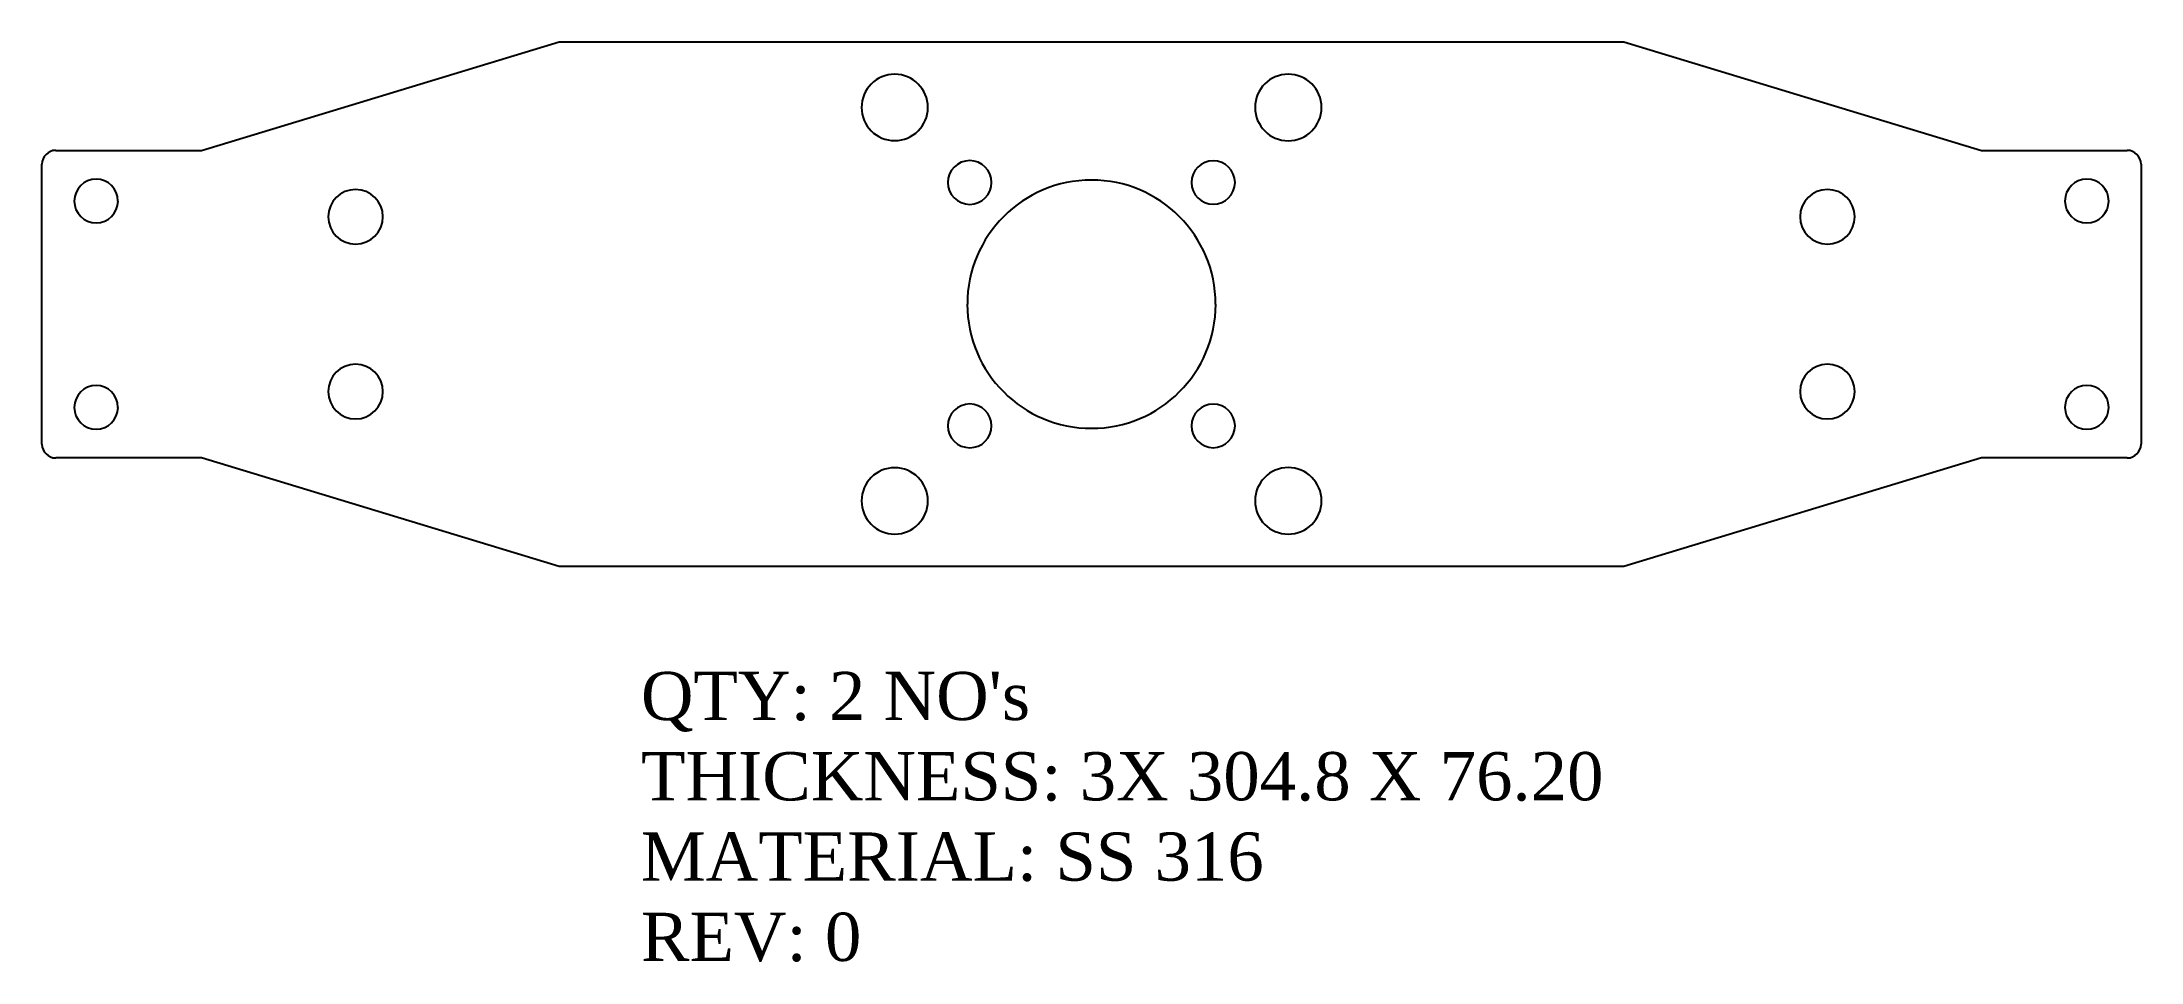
# Model space of a CAD drawing. Header units: inches. Extents: x 170 to 475, y 63 to 197.
import ezdxf

# ---------------------------------------------------------------- set-up
doc = ezdxf.new("R2010")
doc.units = ezdxf.units.IN
doc.header["$MEASUREMENT"] = 0
doc.layers.add('LaserCutting', color=3, linetype='Continuous')
doc.styles.get("Standard").update_dxf_attribs({"font": 'ARIAL.TTF'})

msp = doc.modelspace()

# ---------------------------------------------------------------- linework, layer by layer
at = {"layer": 'LaserCutting'}
for p, q in [((193.35, 181.41), (245.34, 197.16)), ((245.34, 197.16), (399.94, 197.16)), ((399.94, 197.16), (451.93, 181.41)), ((172.2, 181.41), (193.35, 181.41)), ((451.93, 181.41), (473.08, 181.41)), ((170.2, 138.71), (170.2, 179.41)), ((475.08, 179.41), (475.08, 138.71)), ((193.35, 136.71), (172.2, 136.71)), ((245.34, 120.96), (193.35, 136.71)), ((451.93, 136.71), (399.94, 120.96)), ((473.08, 136.71), (451.93, 136.71)), ((399.94, 120.96), (245.34, 120.96))]:
    msp.add_line(p, q, dxfattribs=at)
for centre, radius, start, end in [((294.06, 187.64), 4.82, 360, 180), ((351.22, 187.64), 4.83, 0, 180), ((294.06, 187.64), 4.82, 180, 0), ((351.22, 187.64), 4.83, 180, 0), ((172.2, 179.41), 2, 90, 180), ((304.96, 176.74), 3.18, 360, 180), ((340.32, 176.74), 3.17, 0, 180), ((473.08, 179.41), 2, 360, 90), ((178.07, 174.05), 3.17, 360, 180), ((322.64, 159.06), 18.03, 0, 180), ((467.21, 174.05), 3.18, 360, 180), ((178.07, 174.05), 3.18, 180, 0), ((215.75, 171.76), 3.97, 0, 180), ((304.96, 176.74), 3.18, 180, 0), ((340.32, 176.74), 3.17, 180, 0), ((429.53, 171.76), 3.97, 360, 180), ((467.21, 174.05), 3.18, 180, 0), ((215.75, 171.76), 3.97, 180, 0), ((429.53, 171.76), 3.97, 180, 0), ((322.64, 159.06), 18.04, 180, 0), ((215.75, 146.36), 3.97, 360, 180), ((429.53, 146.36), 3.97, 360, 180), ((178.07, 144.07), 3.17, 0, 180), ((215.75, 146.36), 3.97, 180, 0), ((429.53, 146.36), 3.97, 180, 0), ((467.21, 144.07), 3.18, 360, 180), ((178.07, 144.07), 3.18, 180, 0), ((304.96, 141.38), 3.18, 0, 180), ((340.32, 141.38), 3.17, 0, 180), ((467.21, 144.07), 3.18, 180, 0), ((304.96, 141.38), 3.18, 180, 0), ((340.32, 141.38), 3.17, 180, 0), ((172.2, 138.71), 2, 180, 270), ((473.08, 138.71), 2, 270, 0), ((294.06, 130.48), 4.82, 360, 180), ((351.22, 130.48), 4.83, 0, 180), ((294.06, 130.48), 4.82, 180, 0), ((351.22, 130.48), 4.83, 180, 0)]:
    msp.add_arc(centre, radius, start, end, dxfattribs=at)

# ---------------------------------------------------------------- texts
at = {"layer": 'LaserCutting', "insert": (257.2, 105.64), "char_height": 7, "width": 198.2326, "attachment_point": 1}
msp.add_mtext("{\\fTimes New Roman|b0|i0|c0|p18;QTY: 2 NO's\\PTHICKNESS: 3X 304.8 X 76.20\\PMATERIAL: SS 316\\PREV: 0}", dxfattribs=at)

doc.saveas('drawing.dxf')
